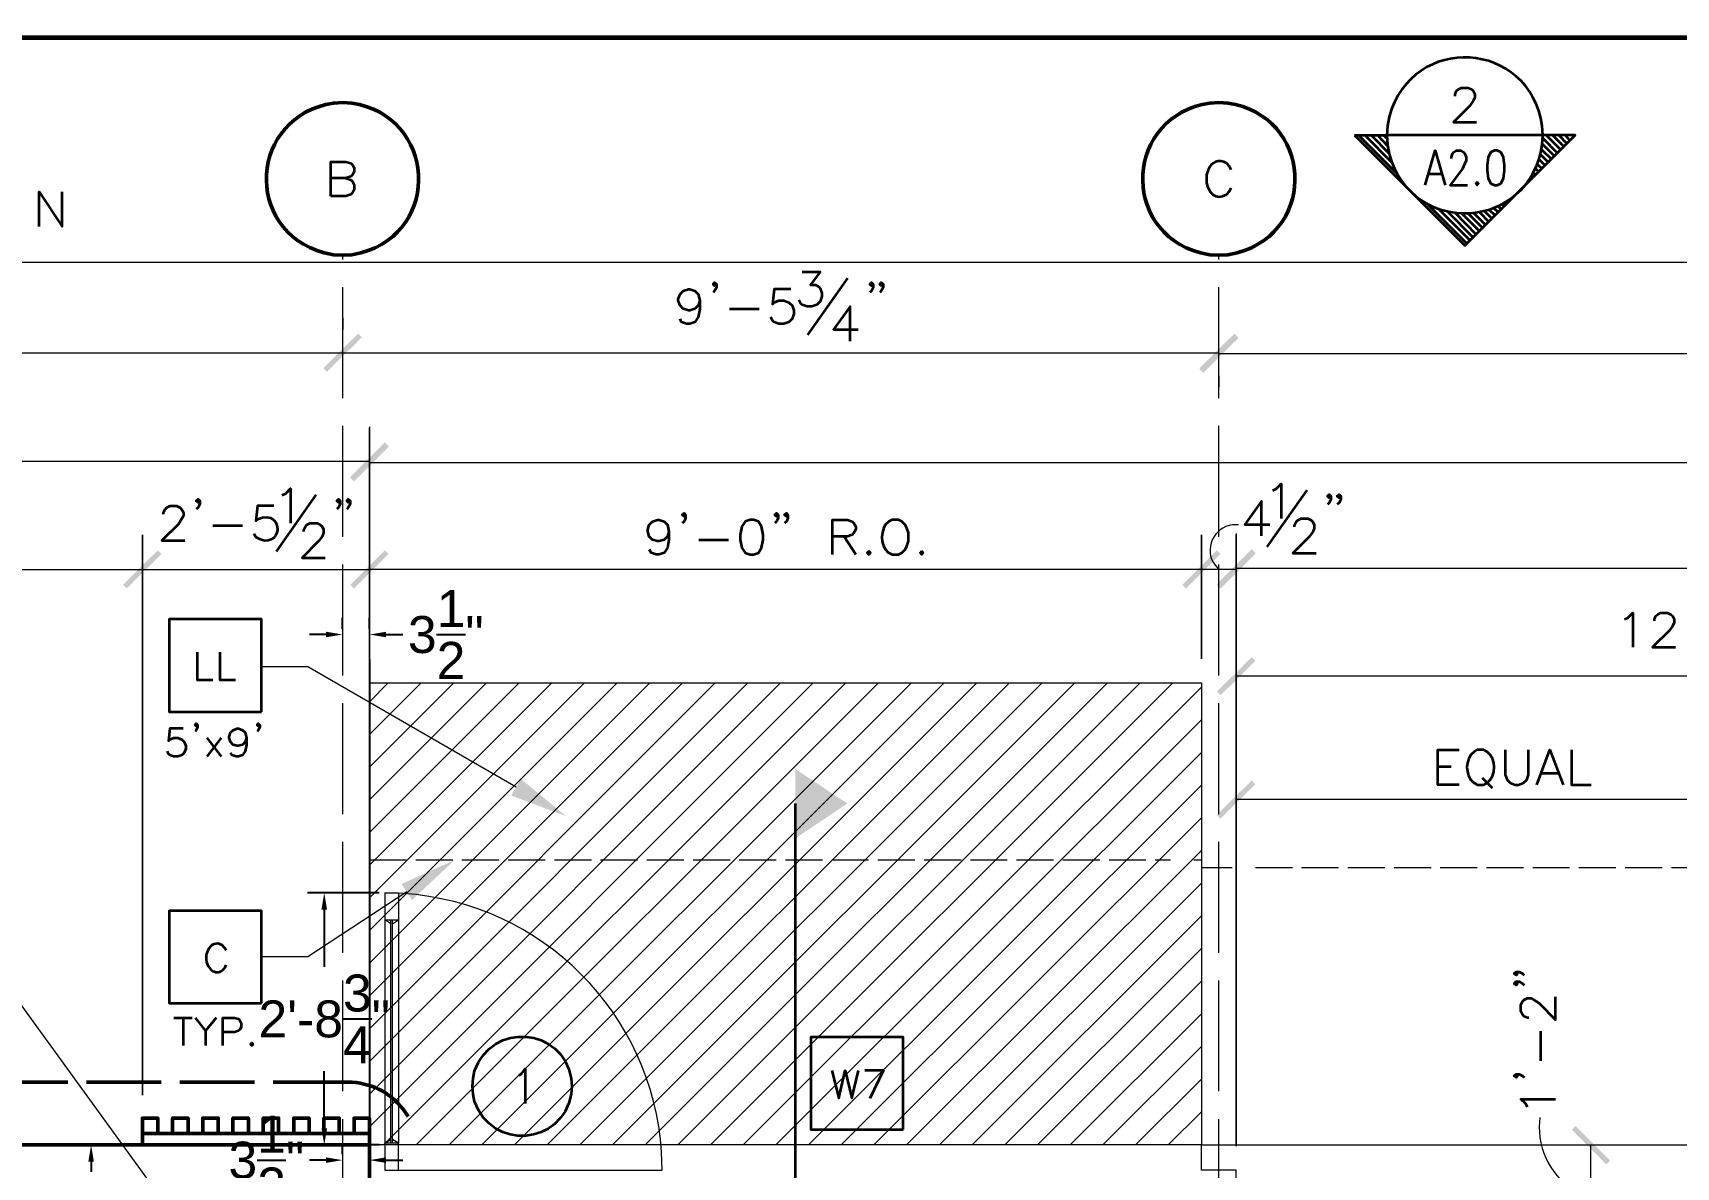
# Model space of a CAD drawing. Header units: inches. Extents: x 5 to 516, y -193 to 129.
# Drawn here: x 80.48 to 98.26, y 83.51 to 95.78 of the extents above; entities that cross this region are included whole.
import ezdxf

# ---------------------------------------------------------------- set-up
doc = ezdxf.new("R2010")
doc.units = ezdxf.units.IN
doc.header["$MEASUREMENT"] = 0
doc.linetypes.add('PDF_IMPORT', pattern=[1, 0.8, -0.2])
for name, color, linetype in [('Highlight', 210, 'Continuous'), ('PDF_Geometry', 7, 'Continuous'), ('PDF_Solid Fills', 7, 'Continuous')]:
    doc.layers.add(name, color=color, linetype=linetype)
doc.styles.get("Standard").update_dxf_attribs({"font": 'arial.ttf'})
doc.dimstyles.get("Standard").update_dxf_attribs({"dimtxt": 0.4, "dimasz": 0.18, "dimexe": 0.18, "dimexo": 0.0625, "dimgap": 0.09, "dimtad": 0, "dimtih": 1, "dimtoh": 1, "dimdec": 4, "dimlfac": 12, "dimzin": 0, "dimdsep": 46, "dimlunit": 4, "dimtxsty": 'Standard', "dimcen": 0.09, "dimadec": 3, "dimazin": 0, "dimtfac": 1, "dimtdec": 4, "dimtofl": 0, "dimtmove": 0, "dimatfit": 3, "dimfxl": 1, "dimtolj": 1, "dimtzin": 0, "dimarcsym": 0})

# ---------------------------------------------------------------- blocks, each defined once
blk = doc.blocks.new('*D19')
at = {"layer": 'Defpoints', "color": 0, "transparency": 16777216}
for p in [(83.631, 86.481), (84.287, 86.481), (84.287, 83.754)]:
    blk.add_point(p, dxfattribs=at)
at = {"layer": 'Highlight', "color": 0, "lineweight": -2, "transparency": 16777216}
for p, q in [((84.224, 86.481), (83.451, 86.481)), ((83.631, 86.301), (83.631, 85.682)), ((83.631, 83.934), (83.631, 84.553)), ((84.224, 83.754), (83.451, 83.754))]:
    blk.add_line(p, q, dxfattribs=at)
at = {"layer": 'Highlight', "color": 0, "transparency": 16777216}
for points in [[(83.601, 86.301), (83.661, 86.301), (83.631, 86.481)], [(83.601, 83.934), (83.661, 83.934), (83.631, 83.754)]]:
    blk.add_solid(points, dxfattribs=at)
at = {"layer": 'Highlight', "color": 0, "transparency": 16777216, "insert": (83.631, 85.118), "char_height": 0.4, "attachment_point": 5}
blk.add_mtext('\\A1;2\'-8{\\H1x;\\S3/4;}"', dxfattribs=at)
blk = doc.blocks.new('*D69')
at = {"layer": 'Defpoints', "color": 0, "transparency": 16777216}
for p in [(83.83, 83.59), (83.83, 83.59), (84.12, 83.59)]:
    blk.add_point(p, dxfattribs=at)
at = {"layer": 'Highlight', "color": 0, "lineweight": -2, "transparency": 16777216}
for p, q in [((83.83, 83.653), (83.83, 83.77)), ((84.12, 83.653), (84.12, 83.77)), ((83.65, 83.59), (83.47, 83.59)), ((84.3, 83.59), (84.48, 83.59))]:
    blk.add_line(p, q, dxfattribs=at)
at = {"layer": 'Highlight', "color": 0, "transparency": 16777216}
for points in [[(83.65, 83.62), (83.65, 83.56), (83.83, 83.59)], [(84.3, 83.62), (84.3, 83.56), (84.12, 83.59)]]:
    blk.add_solid(points, dxfattribs=at)
at = {"layer": 'Highlight', "color": 0, "transparency": 16777216, "insert": (83.005, 83.59), "char_height": 0.4, "attachment_point": 5}
blk.add_mtext('\\A1;3{\\H1x;\\S1/2;}"', dxfattribs=at)
blk = doc.blocks.new('*D70')
at = {"layer": 'Defpoints', "color": 0, "transparency": 16777216}
for p in [(83.83, 89.276), (84.12, 89.276), (84.12, 89.276)]:
    blk.add_point(p, dxfattribs=at)
at = {"layer": 'Highlight', "color": 0, "lineweight": -2, "transparency": 16777216}
for p, q in [((83.83, 89.338), (83.83, 89.456)), ((84.12, 89.338), (84.12, 89.456)), ((83.65, 89.276), (83.47, 89.276)), ((84.3, 89.276), (84.48, 89.276))]:
    blk.add_line(p, q, dxfattribs=at)
at = {"layer": 'Highlight', "color": 0, "transparency": 16777216}
for points in [[(83.65, 89.306), (83.65, 89.246), (83.83, 89.276)], [(84.3, 89.306), (84.3, 89.246), (84.12, 89.276)]]:
    blk.add_solid(points, dxfattribs=at)
at = {"layer": 'Highlight', "color": 0, "transparency": 16777216, "insert": (84.946, 89.276), "char_height": 0.4, "attachment_point": 5}
blk.add_mtext('\\A1;3{\\H1x;\\S1/2;}"', dxfattribs=at)
blk = doc.blocks.new('*D71')
at = {"layer": 'Defpoints', "color": 0, "transparency": 16777216}
for p in [(81.109, 83.754), (81.109, 83.754), (81.109, 82.588)]:
    blk.add_point(p, dxfattribs=at)
at = {"layer": 'Highlight', "color": 0, "lineweight": -2, "transparency": 16777216}
for p, q in [((81.047, 83.754), (80.929, 83.754)), ((81.109, 83.574), (81.109, 83.462)), ((81.109, 82.768), (81.109, 82.88)), ((81.047, 82.588), (80.929, 82.588))]:
    blk.add_line(p, q, dxfattribs=at)
at = {"layer": 'Highlight', "color": 0, "transparency": 16777216}
for points in [[(81.079, 83.574), (81.139, 83.574), (81.109, 83.754)], [(81.079, 82.768), (81.139, 82.768), (81.109, 82.588)]]:
    blk.add_solid(points, dxfattribs=at)
at = {"layer": 'Highlight', "color": 0, "transparency": 16777216, "insert": (81.109, 83.171), "char_height": 0.4, "attachment_point": 5}
blk.add_mtext('\\A1;1\'-2"', dxfattribs=at)

msp = doc.modelspace()

# ---------------------------------------------------------------- hatches: boundary and pattern name
at = {"layer": 'PDF_Solid Fills', "transparency": 33554559}
for points in [[(83.6202993, 92.1576696), (83.6602993, 92.1176696), (84.036966, 92.4910029), (83.996966, 92.5310029)], [(93.516971, 92.4810067), (93.476971, 92.5210067), (93.4769692, 92.5210051), (93.1003025, 92.1476717), (93.1403025, 92.1076717), (93.1403043, 92.1076734)], [(81.8303013, 90.1876711), (81.8302992, 90.1876732), (81.4536325, 89.8143399), (81.4936341, 89.7743382), (81.4936377, 89.7743415), (81.8703044, 90.1476748), (81.8303043, 90.1876748)], [(83.9536327, 89.7743382), (84.2869661, 90.1876716), (83.9136327, 89.8143382)], [(93.2869719, 90.1876732), (92.9136368, 89.8143382), (92.9536368, 89.7743382), (93.3269719, 90.1476732)], [(93.2869702, 89.8143399), (93.3269702, 89.7743399), (93.3269719, 89.7743415), (93.7036386, 90.1476748), (93.6636386, 90.1876748), (93.6636369, 90.1876732)]]:
    msp.add_hatch(color=256, dxfattribs=at).paths.add_polyline_path(points)

# ---------------------------------------------------------------- linework, layer by layer
at = {"layer": 'Highlight'}
msp.add_line((84.1202994, 89.0043422), (84.1202994, 79.9508162), dxfattribs=at)
at = {"layer": 'PDF_Geometry', "lineweight": 60}
msp.add_lwpolyline([(144.7703083, 5.7343364), (144.7703083, 95.731007), (9.7736341, 95.731007), (9.7736341, 5.7343364)], dxfattribs=at)
at = {"layer": 'PDF_Geometry', "lineweight": 35}
for points in [[(95.8636373, 95.1010088), (95.8636373, 95.1210088), (95.880304, 95.1576755), (95.900304, 95.1743422), (95.9336373, 95.1910089), (96.0069707, 95.1910089), (96.040304, 95.1743422), (96.060304, 95.1576755), (96.0769707, 95.1210088), (96.0769707, 95.0843422), (96.060304, 95.0476755), (96.0236373, 94.9943422), (95.8469706, 94.8176755), (96.0969707, 94.8176755)], [(95.1503034, 94.8776758), (95.1336367, 94.7776758), (95.12697, 94.6776757), (95.1336367, 94.5743424), (95.1503034, 94.4743424)], [(96.8069702, 94.5743424), (96.8136369, 94.6776757), (96.8069702, 94.7776758)], [(94.7769707, 94.6776757), (95.1269707, 94.6776757)], [(94.7769726, 94.6776757), (95.970306, 93.4843423), (97.1636395, 94.6776757), (96.8136394, 94.6776757), (95.1269726, 94.6776757)], [(94.8203057, 94.6776757), (95.2369724, 94.261009)], [(94.8869696, 94.6776757), (95.1769696, 94.3843424)], [(94.9569702, 94.6776757), (95.1503035, 94.4810091)], [(95.0236375, 94.6776757), (95.1336375, 94.5643424)], [(95.0903049, 94.6776757), (95.1269715, 94.6410091)], [(96.8103028, 94.5810096), (96.9403028, 94.4510096)], [(96.8136394, 94.644337), (96.9736394, 94.484337)], [(96.8503046, 94.6776757), (97.0069713, 94.5210091)], [(96.916972, 94.6776757), (97.0403053, 94.5543424)], [(96.9869725, 94.6776757), (97.0736392, 94.5876757)], [(97.0536365, 94.6776757), (97.1069698, 94.6210091)], [(95.5403035, 94.1376773), (95.6503036, 94.5110107), (95.7569702, 94.1376773)], [(95.8236355, 94.4243391), (95.8236355, 94.4410058), (95.8369689, 94.4776725), (95.8503022, 94.4943391), (95.8769689, 94.5110058), (95.9303022, 94.5110058), (95.9569689, 94.4943391), (95.9703022, 94.4776725), (95.9836356, 94.4410058), (95.9836356, 94.4043391), (95.9703022, 94.3710058), (95.9436356, 94.3143391), (95.8103022, 94.1376724), (95.9969689, 94.1376724)], [(96.7736377, 94.4143429), (96.836971, 94.3510096)], [(96.7869704, 94.4676741), (96.8703038, 94.3843408)], [(96.8003032, 94.5243419), (96.9069699, 94.4176752)], [(83.7036327, 94.0176754), (83.7036327, 94.3910088), (83.8636327, 94.3910088), (83.916966, 94.3743421), (83.936966, 94.3576755), (83.9536327, 94.3210088), (83.9536327, 94.2843421), (83.936966, 94.2476754), (83.916966, 94.2310088), (83.8636327, 94.2143421), (83.7036327, 94.2143421)], [(93.1936372, 94.304344), (93.1736372, 94.2476773), (93.1736372, 94.1610107)], [(93.4436373, 94.304344), (93.4236373, 94.3376773), (93.3903039, 94.374344)], [(95.5836385, 94.261009), (95.7169719, 94.261009)], [(96.6869711, 94.2310069), (96.7036378, 94.2143402)], [(96.7103035, 94.2743418), (96.7369702, 94.2476752)], [(96.7336359, 94.3176768), (96.7703026, 94.2810101)], [(96.7536385, 94.3643416), (96.8036385, 94.3176749)], [(80.5469687, 93.6910085), (80.5469687, 94.0643418), (80.7969688, 93.6910085), (80.7969688, 94.0643418)], [(83.8636397, 94.2143375), (83.9169731, 94.1943375), (83.9369731, 94.1776708), (83.9536398, 94.1410042), (83.9536398, 94.0876708), (83.9369731, 94.0543375), (83.9169731, 94.0343375), (83.8636397, 94.0176708), (83.7036397, 94.0176708)], [(93.3903039, 94.034344), (93.4236373, 94.0710107), (93.4436373, 94.1076773)], [(96.5336372, 94.0476708), (96.5336372, 94.0443375)], [(96.6003046, 94.1143416), (96.6003046, 94.1176749)], [(96.6303034, 94.1510101), (96.6336367, 94.1476768)], [(96.6603055, 94.1910085), (96.6669722, 94.1810085)], [(95.5536363, 93.9410085), (95.990303, 93.5043418)], [(95.6803046, 93.8843407), (96.0269713, 93.537674)], [(96.230306, 93.8743377), (96.2969727, 93.8076711)], [(96.280304, 93.8910071), (96.330304, 93.8443404)], [(96.3269722, 93.9110063), (96.3636388, 93.877673)], [(96.3736369, 93.9343421), (96.3969703, 93.9110087)], [(96.4169719, 93.9610077), (96.4303052, 93.944341)], [(96.4569703, 93.9876733), (96.4669703, 93.9776733)], [(96.4969721, 94.0143388), (96.5003054, 94.0110055)], [(95.7769708, 93.8543386), (96.0603041, 93.5710052)], [(95.8603041, 93.8410058), (96.0936375, 93.6043391)], [(95.9336379, 93.8343394), (96.1269712, 93.641006)], [(96.0003052, 93.8343394), (96.1603052, 93.6743394)], [(96.0636394, 93.837676), (96.1936394, 93.7076759)], [(96.1236369, 93.8476722), (96.2303036, 93.7410055)], [(96.1803047, 93.8576751), (96.263638, 93.7743418)], [(88.800306, 93.2010046), (88.9969727, 93.2010046), (88.890306, 93.0576713), (88.9436393, 93.0576713), (88.980306, 93.0376713), (88.9969727, 93.0210046), (89.0136393, 92.9676713), (89.0136393, 92.9310046), (88.9969727, 92.8776713), (88.960306, 92.8410046), (88.9069727, 92.8243379), (88.8536393, 92.8243379), (88.800306, 92.8410046), (88.7836393, 92.8610046), (88.7636393, 92.8943379)], [(87.6936368, 92.8876772), (87.6769701, 92.8343439), (87.6403035, 92.7976772), (87.5869701, 92.7810106), (87.5703035, 92.7810106), (87.5136368, 92.7976772), (87.4803034, 92.8343439), (87.4603034, 92.8876772), (87.4603034, 92.9043439), (87.4803034, 92.9576772), (87.5136368, 92.9943439), (87.5703035, 93.0110106), (87.5869701, 93.0110106), (87.6403035, 92.9943439), (87.6769701, 92.9576772), (87.6936368, 92.8876772), (87.6936368, 92.7976772), (87.6769701, 92.7076772), (87.6403035, 92.6543439), (87.5869701, 92.6376772), (87.5503035, 92.6376772), (87.4969701, 92.6543439), (87.4803034, 92.6910105)], [(87.8736363, 93.0643401), (87.8536363, 93.0476734), (87.8369696, 93.0643401), (87.8536363, 93.0843401), (87.8736363, 93.0643401), (87.8736363, 93.0310068), (87.8536363, 92.9943401), (87.8369696, 92.9776734)], [(88.6769675, 93.0110089), (88.4969675, 93.0110089), (88.4803008, 92.8510089), (88.4969675, 92.8676756), (88.5503008, 92.8876756), (88.6036342, 92.8876756), (88.6569675, 92.8676756), (88.6936342, 92.8343423), (88.7103008, 92.7810089), (88.7103008, 92.7443423), (88.6936342, 92.6910089), (88.6569675, 92.6543423), (88.6036342, 92.6376756), (88.5503008, 92.6376756), (88.4969675, 92.6543423), (88.4803008, 92.6743423), (88.4603008, 92.7076756)], [(88.8636401, 92.5176753), (89.2936402, 93.1310087)], [(89.5703052, 93.0643401), (89.5503052, 93.0476734), (89.5336386, 93.0643401), (89.5503052, 93.0843401), (89.5703052, 93.0643401), (89.5703052, 93.0310068), (89.5503052, 92.9943401), (89.5336386, 92.9776734)], [(89.6769676, 93.0643401), (89.6569676, 93.0476734), (89.6403009, 93.0643401), (89.6569676, 93.0843401), (89.6769676, 93.0643401), (89.6769676, 93.0310068), (89.6569676, 92.9943401), (89.6403009, 92.9776734)], [(88.0136374, 92.7976707), (88.3369707, 92.7976707)], [(89.3203052, 92.4510029), (89.3203052, 92.8243363), (89.1403052, 92.5743363), (89.4069719, 92.5743363)], [(83.1769671, 90.7843378), (83.2136337, 90.8010044), (83.2669671, 90.8543378), (83.2669671, 90.4810044)], [(93.8936359, 90.8343391), (93.9303026, 90.8510058), (93.9836359, 90.9076725), (93.9836359, 90.5310058)], [(81.8903052, 90.5776727), (81.8903052, 90.5976727), (81.9103052, 90.631006), (81.9269718, 90.651006), (81.9636385, 90.6676727), (82.0336385, 90.6676727), (82.0703052, 90.651006), (82.0869718, 90.631006), (82.1069719, 90.5976727), (82.1069719, 90.561006), (82.0869718, 90.5243394), (82.0536385, 90.471006), (81.8736385, 90.2943394), (82.1236385, 90.2943394)], [(82.2836361, 90.7210104), (82.2669694, 90.7043437), (82.2469694, 90.7210104), (82.2669694, 90.7410104), (82.2836361, 90.7210104), (82.2836361, 90.6876771), (82.2669694, 90.6510104), (82.2469694, 90.6310104)], [(83.0869673, 90.6676724), (82.9103006, 90.6676724), (82.8903006, 90.5076724), (82.9103006, 90.5243391)], [(83.1136397, 90.1743388), (83.5436397, 90.7876722)], [(83.8036354, 90.7210104), (83.7836354, 90.7043437), (83.7669687, 90.7210104), (83.7836354, 90.7410104), (83.8036354, 90.7210104), (83.8036354, 90.6876771), (83.7836354, 90.6510104), (83.7669687, 90.6310104)], [(83.9103045, 90.7210104), (83.8903045, 90.7043437), (83.8736378, 90.7210104), (83.8903045, 90.7410104), (83.9103045, 90.7210104), (83.9103045, 90.6876771), (83.8903045, 90.6510104), (83.8736378, 90.6310104)], [(93.7703042, 90.3443404), (93.7703042, 90.7176738), (93.5903042, 90.4676738), (93.8603042, 90.4676738)], [(93.8303052, 90.2243402), (94.2636385, 90.8376735)], [(94.5203043, 90.771005), (94.5036376, 90.7543383), (94.4836376, 90.771005), (94.5036376, 90.791005), (94.5203043, 90.771005), (94.5203043, 90.7376716), (94.5036376, 90.701005), (94.4836376, 90.6843383)], [(94.62697, 90.771005), (94.6103033, 90.7543383), (94.5903033, 90.771005), (94.6103033, 90.791005), (94.62697, 90.771005), (94.62697, 90.7376716), (94.6103033, 90.701005), (94.5903033, 90.6843383)], [(87.3603034, 90.3910068), (87.3436368, 90.3376735), (87.3069701, 90.3010068), (87.2536368, 90.2843402), (87.2369701, 90.2843402), (87.1836368, 90.3010068), (87.1469701, 90.3376735), (87.1303034, 90.3910068), (87.1303034, 90.4110068), (87.1469701, 90.4643402), (87.1836368, 90.4976735), (87.2369701, 90.5176735), (87.2536368, 90.5176735), (87.3069701, 90.4976735), (87.3436368, 90.4643402), (87.3603034, 90.3910068), (87.3603034, 90.3010068), (87.3436368, 90.2143402), (87.3069701, 90.1610068), (87.2536368, 90.1410068), (87.2203034, 90.1410068), (87.1669701, 90.1610068), (87.1469701, 90.1943402)], [(87.5403029, 90.5710063), (87.5236362, 90.5510063), (87.5036362, 90.5710063), (87.5236362, 90.587673), (87.5403029, 90.5710063), (87.5403029, 90.5343396), (87.5236362, 90.497673), (87.5036362, 90.4810063)], [(88.540303, 90.5710063), (88.5236363, 90.5510063), (88.5036363, 90.5710063), (88.5236363, 90.587673), (88.540303, 90.5710063), (88.540303, 90.5343396), (88.5236363, 90.497673), (88.5036363, 90.4810063)], [(88.6469721, 90.5710063), (88.6303054, 90.5510063), (88.6103054, 90.5710063), (88.6303054, 90.587673), (88.6469721, 90.5710063), (88.6469721, 90.5343396), (88.6303054, 90.497673), (88.6103054, 90.4810063)], [(89.1303028, 90.1410068), (89.1303028, 90.5176735), (89.2903028, 90.5176735), (89.3436361, 90.4976735), (89.3603028, 90.4810068), (89.3803028, 90.4443402), (89.3803028, 90.4110068), (89.3603028, 90.3743402), (89.3436361, 90.3543402), (89.2903028, 90.3376735), (89.1303028, 90.3376735)], [(89.7736337, 90.1410084), (89.8436337, 90.1410084), (89.8803004, 90.1610084), (89.9169671, 90.1943418), (89.9336337, 90.2310085), (89.9503004, 90.2843418), (89.9503004, 90.3743418), (89.9336337, 90.4276751), (89.9169671, 90.4643418), (89.8803004, 90.4976751), (89.8436337, 90.5176751), (89.7736337, 90.5176751), (89.736967, 90.4976751), (89.7003004, 90.4643418)], [(94.12697, 90.4410082), (94.12697, 90.4610082), (94.1436366, 90.4943415), (94.1636366, 90.5143415), (94.2003033, 90.5310082), (94.2703033, 90.5310082), (94.30697, 90.5143415), (94.3236366, 90.4943415), (94.3403033, 90.4610082), (94.3403033, 90.4243415), (94.3236366, 90.3876749), (94.28697, 90.3343415), (94.1103033, 90.1576748), (94.3603033, 90.1576748)], [(82.426967, 90.454341), (82.746967, 90.454341)], [(82.8903006, 90.3276724), (82.873634, 90.3643391)], [(83.4103045, 90.3910068), (83.4103045, 90.4110068), (83.4269711, 90.4443402), (83.4436378, 90.4643402), (83.4803045, 90.4810068), (83.5536378, 90.4810068), (83.5869712, 90.4643402), (83.6069712, 90.4443402), (83.6236378, 90.4110068), (83.6236378, 90.3743402), (83.6069712, 90.3376735), (83.5703045, 90.2843402), (83.3903045, 90.1043401), (83.6403045, 90.1043401)], [(89.2536345, 90.3376757), (89.3803012, 90.141009)], [(87.6836406, 90.3010071), (88.0036406, 90.3010071)], [(97.6969708, 89.4410081), (97.7336375, 89.4576748), (97.7869708, 89.5110081), (97.7869708, 89.1376748)], [(98.0203046, 89.4243387), (98.0203046, 89.4410054), (98.0369712, 89.4776721), (98.0569712, 89.4943387), (98.0903046, 89.5110054), (98.1636379, 89.5110054), (98.1969712, 89.4943387), (98.2169712, 89.4776721), (98.2336379, 89.4410054), (98.2336379, 89.4043387), (98.2169712, 89.3676721), (98.1803046, 89.3143387), (98.0003046, 89.137672), (98.2503046, 89.137672)], [(82.2569705, 89.084339), (82.2569705, 88.784339), (82.4269705, 88.784339)], [(82.5003041, 89.084339), (82.5003041, 88.784339), (82.6703041, 88.784339)], [(82.1036366, 88.257672), (81.9603033, 88.257672), (81.9469699, 88.127672), (81.9603033, 88.1410053), (82.0036366, 88.157672), (82.0469699, 88.157672), (82.0903033, 88.1410053), (82.11697, 88.1143386), (82.1336366, 88.0710053), (82.1336366, 88.0410053), (82.11697, 87.997672), (82.0903033, 87.9710053), (82.0469699, 87.957672), (82.0036366, 87.957672), (81.9603033, 87.9710053), (81.9469699, 87.9843386), (81.9336366, 88.0143386)], [(82.2603003, 88.2976704), (82.246967, 88.284337), (82.2336336, 88.2976704), (82.246967, 88.314337), (82.2603003, 88.2976704), (82.2603003, 88.2710037), (82.246967, 88.2410037), (82.2336336, 88.2276703)], [(82.7903025, 88.1576693), (82.7769692, 88.1143359), (82.7469692, 88.0843359), (82.7036359, 88.0710026), (82.6903025, 88.0710026), (82.6469692, 88.0843359), (82.6169692, 88.1143359), (82.6036358, 88.1576693), (82.6036358, 88.1710026), (82.6169692, 88.2143359), (82.6469692, 88.2410026), (82.6903025, 88.2576693), (82.7036359, 88.2576693), (82.7469692, 88.2410026), (82.7769692, 88.2143359), (82.7903025, 88.1576693), (82.7903025, 88.0843359), (82.7769692, 88.0143359), (82.7469692, 87.9710026), (82.7036359, 87.9576692), (82.6769692, 87.9576692), (82.6336358, 87.9710026), (82.6169692, 87.9976692)], [(82.9336402, 88.2976704), (82.9169735, 88.284337), (82.9036402, 88.2976704), (82.9169735, 88.314337), (82.9336402, 88.2976704), (82.9336402, 88.2710037), (82.9169735, 88.2410037), (82.9036402, 88.2276703)], [(82.360303, 88.1576693), (82.5169697, 87.9576692)], [(82.5169735, 88.1576693), (82.3603068, 87.9576692)], [(95.9069715, 87.6510096), (95.6769714, 87.6510096), (95.6769714, 88.0276763), (95.9069715, 88.0276763)], [(96.2103044, 88.0076711), (96.1769711, 88.0276711), (96.1036377, 88.0276711), (96.0703044, 88.0076711), (96.0336377, 87.9743378)], [(96.4069689, 88.0276711), (96.4069689, 87.7576711), (96.4269689, 87.7043378), (96.4603023, 87.6710045), (96.5136356, 87.6510044), (96.5503023, 87.6510044), (96.6036356, 87.6710045), (96.6403023, 87.7043378), (96.6569689, 87.7576711), (96.6569689, 88.0276711)], [(96.7469721, 87.6510096), (96.8903054, 88.0276763), (97.0336388, 87.6510096)], [(97.123637, 88.0276711), (97.123637, 87.6510044), (97.3369704, 87.6510044)], [(95.6769714, 87.8476717), (95.8203048, 87.8476717)], [(96.1036377, 87.6510044), (96.1769711, 87.6510044), (96.2103044, 87.6710045)], [(96.1569689, 87.72434), (96.2636356, 87.6176733)], [(96.8003032, 87.7776711), (96.9803033, 87.7776711)], [(88.7269689, 87.4476744), (88.7269689, 75.8310064), (88.8269689, 75.8276732), (88.9269689, 75.8076732)], [(82.5703047, 85.8576745), (82.5569713, 85.8843412), (82.5269713, 85.9143412)], [(96.5236376, 85.6276737), (96.5403043, 85.6076737), (96.5236376, 85.591007), (96.5036376, 85.6076737), (96.5236376, 85.6276737), (96.556971, 85.6276737), (96.5936376, 85.6076737), (96.6103043, 85.591007)], [(96.5236376, 85.5210046), (96.5403043, 85.5010045), (96.5236376, 85.4843379), (96.5036376, 85.5010045), (96.5236376, 85.5210046), (96.556971, 85.5210046), (96.5936376, 85.5010045), (96.6103043, 85.4843379)], [(96.6636387, 85.1276736), (96.6469721, 85.1276736), (96.6103054, 85.1443403), (96.5936387, 85.1643403), (96.5769721, 85.1976736), (96.5769721, 85.271007), (96.5936387, 85.3043403), (96.6103054, 85.3243403), (96.6469721, 85.341007), (96.6836387, 85.341007), (96.7169721, 85.3243403), (96.7736387, 85.2876736), (96.9503054, 85.1076736), (96.9503054, 85.3576736)], [(82.0036339, 85.1310034), (82.2036339, 85.1310034)], [(82.1036366, 85.1310034), (82.1036366, 84.8310034)], [(82.2336347, 85.1310034), (82.3469681, 84.9876701), (82.3469681, 84.8310034)], [(82.4603058, 85.1310034), (82.3469724, 84.9876701)], [(82.5336361, 84.8310088), (82.5336361, 85.1310089), (82.6603028, 85.1310089), (82.7036361, 85.1176755), (82.7169695, 85.1010089), (82.7336361, 85.0743422), (82.7336361, 85.0310089), (82.7169695, 85.0010088), (82.7036361, 84.9876755), (82.6603028, 84.9743422), (82.5336361, 84.9743422)], [(96.7903036, 84.6643422), (96.7903036, 84.9843422)], [(85.2569683, 84.2243397), (85.2403016, 84.3043397), (85.233635, 84.3910064), (85.2403016, 84.4743397), (85.2569683, 84.557673)], [(85.7369716, 84.5043419), (85.7636383, 84.5243419), (85.8036383, 84.5776752), (85.8036383, 84.2010085)], [(86.3036351, 84.4743397), (86.3103017, 84.3910064), (86.3036351, 84.3043397)], [(89.1236364, 84.5610028), (89.1969697, 84.2610028), (89.2669697, 84.5610028), (89.3369697, 84.2610028), (89.4103031, 84.5610028)], [(89.5369665, 84.2610082), (89.6802998, 84.5610083), (89.4802998, 84.5610083)], [(96.5236376, 84.5210045), (96.5403043, 84.5010045), (96.5236376, 84.4843378), (96.5036376, 84.5010045), (96.5236376, 84.5210045), (96.556971, 84.5210045), (96.5936376, 84.5010045), (96.6103043, 84.4843378)], [(96.6469727, 84.1643421), (96.6303061, 84.1976755), (96.5769727, 84.2510088), (96.9503061, 84.2510088)]]:
    msp.add_lwpolyline(points, dxfattribs=at)
at = {"layer": 'PDF_Geometry', "lineweight": 50}
for points in [[(83.730301, 95.0243376), (83.830301, 95.0310043), (83.930301, 95.0243376)], [(93.2103027, 95.0243376), (93.3069694, 95.0310043), (93.4069694, 95.0243376)], [(84.0269677, 93.4043374), (83.930301, 93.3843374), (83.830301, 93.3810041), (83.730301, 93.3843374), (83.630301, 93.4043374)], [(93.5069694, 93.4043374), (93.4069694, 93.3843374), (93.3069694, 93.3810041), (93.2103027, 93.3843374), (93.1103027, 93.4043374)], [(84.5369661, 84.0610028), (84.4836327, 84.1410028)], [(52.8702969, 83.0876751), (52.8702969, 83.7543418), (84.1202994, 83.7543418), (84.1202994, 83.0876751)]]:
    msp.add_lwpolyline(points, dxfattribs=at)
at = {"layer": 'PDF_Geometry', "lineweight": 35}
for points in [[(96.2903036, 94.5110091), (96.2503036, 94.4943424), (96.2236369, 94.4410091), (96.2103036, 94.3510091), (96.2103036, 94.2976757), (96.2236369, 94.2076757), (96.2503036, 94.1543424), (96.2903036, 94.1376757), (96.3203036, 94.1376757), (96.3603036, 94.1543424), (96.3869703, 94.2076757), (96.4003036, 94.2976757), (96.4003036, 94.3510091), (96.3869703, 94.4410091), (96.3603036, 94.4943424), (96.3203036, 94.5110091)], [(96.1036377, 94.1743391), (96.0903044, 94.1543391), (96.1036377, 94.1376724), (96.1169711, 94.1543391)], [(88.2369718, 90.5176751), (88.1836385, 90.4976751), (88.1469718, 90.4443418), (88.1303051, 90.3543418), (88.1303051, 90.3010085), (88.1469718, 90.2143418), (88.1836385, 90.1610084), (88.2369718, 90.1410084), (88.2736385, 90.1410084), (88.3269718, 90.1610084), (88.3603051, 90.2143418), (88.3803051, 90.3010085), (88.3803051, 90.3543418), (88.3603051, 90.4443418), (88.3269718, 90.4976751), (88.2736385, 90.5176751)], [(89.5236337, 90.1776754), (89.5036337, 90.1610087), (89.5236337, 90.1410087), (89.5403004, 90.1610087)], [(90.0936377, 90.1776754), (90.076971, 90.1610087), (90.0936377, 90.1410087), (90.1103043, 90.1610087)], [(82.9536326, 88.441008), (82.9536326, 89.4410081), (81.9536325, 89.4410081), (81.9536325, 88.441008)], [(82.9536326, 85.2876739), (82.9536326, 86.287674), (81.9536325, 86.287674), (81.9536325, 85.2876739)], [(82.8469703, 84.8576744), (82.8336369, 84.8443411), (82.8469703, 84.8310078), (82.8603036, 84.8443411)], [(89.8936356, 83.9210085), (89.8936356, 84.9210086), (88.8936355, 84.9210086), (88.8936355, 83.9210085)]]:
    msp.add_lwpolyline(points, close=True, dxfattribs=at)
at = {"layer": 'PDF_Geometry', "linetype": 'PDF_IMPORT', "lineweight": 15, "ltscale": 1.5}
for points in [[(83.830301, 81.3343384), (83.830301, 93.3810069)], [(93.3069694, 81.3343384), (93.3069694, 93.3810069)]]:
    msp.add_lwpolyline(points, dxfattribs=at)
at = {"layer": 'PDF_Geometry', "lineweight": 15}
for points in [[(25.8702947, 93.3043439), (126.1436385, 93.3043439)], [(25.8702947, 92.3243363), (83.830301, 92.3243363), (93.3069685, 92.3243363)], [(93.3069694, 92.3143401), (105.8903037, 92.3143401)], [(93.3069694, 91.9376696), (93.3069694, 92.0743362), (93.3069694, 91.9510029)], [(84.1202994, 91.521009), (84.1202994, 89.0043422), (84.1202994, 90.3543423), (84.1202994, 89.0043422), (84.1202994, 91.511009)], [(84.1202994, 91.1476733), (28.2036282, 91.1476733), (25.8702947, 91.1476733)], [(84.1202994, 91.1376771), (126.1436351, 91.1376771)], [(93.5203042, 90.4643372), (93.4569709, 90.4610039)], [(93.4969718, 90.3676694), (93.4969718, 83.7410022), (93.4969718, 90.3543362)], [(52.8702986, 89.9810065), (55.3302987, 89.9810065), (81.6636341, 89.9810065), (84.1203011, 89.9810065)], [(93.1203035, 89.9810065), (84.1203028, 89.9810065)], [(93.4969718, 89.9810065), (93.1203051, 89.9810065)], [(93.2669708, 90.0276705), (93.3069708, 89.9810038)], [(126.1436402, 89.9910027), (93.4969701, 89.9910027)], [(93.4969718, 89.2010026), (93.4969718, 83.7410022), (93.4969718, 87.8676692)], [(81.9303035, 83.0910049), (77.7169701, 88.9010055), (77.1636363, 88.9010055)], [(85.7069694, 87.6243372), (83.4536359, 88.9276706), (82.9536358, 88.9276706)], [(105.7036378, 88.824336), (93.4969701, 88.824336)], [(99.5169715, 87.4910025), (93.4969709, 87.4910025)], [(93.0369701, 86.8376754), (93.1203035, 86.8376754), (93.1203035, 86.7543421), (93.4536368, 86.7543421)], [(84.5236333, 86.4910025), (83.4536332, 85.7876691), (82.9536332, 85.7876691)], [(84.2869661, 86.4810079), (84.2869661, 83.774341), (84.3502994, 83.814341)], [(84.2869661, 86.1910079), (84.4336327, 86.1910079)], [(84.350307, 86.1476729), (84.2869737, 86.1910062)], [(84.350307, 83.774341), (84.350307, 86.1910079)], [(84.3702994, 83.774341), (84.3702994, 86.1910079)], [(84.3702994, 86.1476729), (84.4336327, 86.1910062)], [(93.4969702, 83.1076727), (93.4969702, 83.481006), (93.1203035, 83.481006), (93.1203035, 83.7543394), (126.1436385, 83.7543394)], [(97.3336387, 82.5876751), (97.3336387, 83.7543418)], [(97.5836387, 83.7543418), (97.706972, 83.7543418)]]:
    msp.add_lwpolyline(points, dxfattribs=at)
for points in [[(83.830301, 92.701003), (83.830301, 92.5743363)], [(81.6636341, 90.3543408), (81.6636341, 84.2943402)], [(93.1203035, 90.3543386), (93.1203035, 89.0143384)], [(93.1203035, 88.7543422), (93.1203035, 83.7543418), (84.1203028, 83.7543418), (84.1203028, 88.7543422)], [(84.2869661, 83.774341), (84.2869661, 83.4810076), (84.4336327, 83.4810076), (84.4336327, 83.774341)]]:
    msp.add_lwpolyline(points, close=True, dxfattribs=at)
at = {"layer": 'PDF_Geometry', "color": 253, "lineweight": 15, "true_color": 0xb3b3b3}
for points in [[(84.1202994, 85.72101), (87.1536328, 88.7543435)], [(84.1202994, 84.3043432), (88.5669665, 88.7543435)], [(84.1202994, 86.4276751), (86.4469663, 88.754342)], [(84.1202994, 85.0110083), (87.8602997, 88.7543418)], [(84.1202994, 86.7810076), (86.0936329, 88.7543411)], [(84.1202994, 87.1343402), (85.7402995, 88.7543403)], [(84.1202994, 87.4876727), (85.3869661, 88.7543394)], [(84.1202994, 87.8410053), (85.0336328, 88.7543387)], [(84.1202994, 88.1943378), (84.6802994, 88.7543379)], [(84.1202994, 85.3676707), (87.5069663, 88.7543375)], [(84.1202994, 83.9510039), (88.9202999, 88.7543375)], [(84.1202994, 88.5476704), (84.3236327, 88.7543371)], [(84.1202994, 86.0743358), (86.8002997, 88.7543361)], [(84.1202994, 84.657669), (88.213633, 88.7543359)], [(84.2736333, 83.7543418), (89.2736337, 88.7543422)], [(84.6269726, 83.7543418), (89.626973, 88.7543422)], [(84.983635, 83.7543418), (89.9836354, 88.7543422)], [(85.3369675, 83.7543418), (90.3369679, 88.7543422)], [(85.6903, 83.7543418), (90.6903004, 88.7543422)], [(86.0436394, 83.7543418), (91.0436398, 88.7543422)], [(86.3969719, 83.7543418), (91.3969723, 88.7543422)], [(86.7503045, 83.7543418), (91.7503049, 88.7543422)], [(87.103637, 83.7543418), (92.1036374, 88.7543422)], [(87.4569696, 83.7543418), (92.45697, 88.7543422)], [(87.8103021, 83.7543418), (92.8103025, 88.7543422)], [(88.1636347, 83.7543418), (93.1203018, 88.7076758)], [(88.516974, 83.7543418), (93.1203077, 88.3543423)], [(88.8702998, 83.7543418), (93.1203001, 88.0010089)], [(89.2236391, 83.7543418), (93.120306, 87.6476756)], [(89.5769716, 83.7543418), (93.1203052, 87.2943422)], [(89.9303042, 83.7543418), (93.1203043, 86.9410088)], [(90.2869699, 83.7543418), (93.1203035, 86.5876754)], [(90.6403025, 83.7543418), (93.1203026, 86.234342)], [(90.9936384, 83.7543418), (93.1203052, 85.8810086)], [(91.346971, 83.7543418), (93.1203044, 85.5276753)], [(91.7003035, 83.7543418), (93.1203036, 85.1743419)], [(92.0536361, 83.7543418), (93.1203029, 84.8210086)], [(92.4069686, 83.7543418), (93.120302, 84.4676752)], [(92.7603045, 83.7543418), (93.1203046, 84.1143418)], [(93.1136371, 83.7543418), (93.1203038, 83.7610085)]]:
    msp.add_lwpolyline(points, dxfattribs=at)
at = {"layer": 'PDF_Geometry', "linetype": 'PDF_IMPORT', "lineweight": 15, "ltscale": 0.5}
for points in [[(84.1202994, 83.7543418), (84.1202994, 86.8376754), (92.7869701, 86.8376754)], [(93.7036369, 86.7543421), (126.1436395, 86.7543421)]]:
    msp.add_lwpolyline(points, dxfattribs=at)
at = {"layer": 'PDF_Geometry', "lineweight": 15}
for points in [[(84.4336327, 83.481006), (87.2869663, 83.481006), (87.2802996, 83.6776727, 0.3764526859), (84.4836328, 86.4743396), (84.2869661, 86.4810063), (84.4336403, 86.4810079), (84.4336403, 83.774341), (84.370307, 83.814341)], [(96.7803041, 84.0510066), (96.7736374, 83.9510066, 0.2858180872), (97.2403041, 83.2076732), (97.3336374, 83.1710065)]]:
    msp.add_lwpolyline(points, format="xyb", dxfattribs=at)
at = {"layer": 'PDF_Geometry', "linetype": 'PDF_IMPORT', "lineweight": 50, "ltscale": 1.01}
for points in [[(83.886966, 84.4343362), (61.6536366, 84.4343413)], [(84.6369688, 76.5143374), (84.6369688, 83.5743394)]]:
    msp.add_lwpolyline(points, dxfattribs=at)
at = {"layer": 'PDF_Geometry', "lineweight": 50}
for points in [[(81.6636341, 83.8776735), (81.6636341, 84.0443402), (81.8303008, 84.0443402), (81.8303008, 83.8776735)], [(81.9903011, 83.8776735), (81.9903011, 84.0443402), (82.1569678, 84.0443402), (82.1569678, 83.8776735)], [(82.3169681, 83.8776735), (82.3169681, 84.0443402), (82.4836348, 84.0443402), (82.4836348, 83.8776735)], [(82.643635, 83.8776735), (82.643635, 84.0443402), (82.8103017, 84.0443402), (82.8103017, 83.8776735)], [(82.970302, 83.8776735), (82.970302, 84.0443402), (83.1369687, 84.0443402), (83.1369687, 83.8776735)], [(83.3003056, 83.8776735), (83.3003056, 84.0443402), (83.4669722, 84.0443402), (83.4669722, 83.8776735)], [(83.6269725, 83.8776735), (83.6269725, 84.0443402), (83.7936392, 84.0443402), (83.7936392, 83.8776735)], [(83.9536327, 83.8776735), (83.9536327, 84.0443402), (84.1202994, 84.0443402), (84.1202994, 83.8776735)], [(81.6636341, 83.7543418), (81.6636341, 83.8776752), (84.1203011, 83.8776752), (84.1203011, 83.7543418)]]:
    msp.add_lwpolyline(points, close=True, dxfattribs=at)
at = {"layer": 'PDF_Geometry', "lineweight": 35}
msp.add_ellipse((82.4692003, 85.7767939), major_axis=(-0.0041963, 0.1534795), ratio=0.7503578012, start_param=0.9953408562, end_param=4.1755297209, dxfattribs=at)
for points in [[(96.8069702, 94.7776758), (96.6701924, 95.7088426), (95.4019701, 95.7846202), (95.1503034, 94.8776758)], [(95.1503034, 94.4743424), (95.4019701, 93.5673423), (96.6701924, 93.6431757), (96.8069702, 94.5743424)], [(93.3903039, 94.374344), (93.3128039, 94.423344), (93.223415, 94.386844), (93.1936372, 94.304344)], [(93.1736372, 94.1610107), (93.200415, 94.053344), (93.2738595, 93.9701773), (93.3903039, 94.034344)], [(82.9103006, 90.5243391), (83.2207451, 90.6493391), (83.1753007, 90.1535613), (82.8903006, 90.3276724)], [(89.7003004, 90.4643418), (89.6395781, 90.3641196), (89.6489115, 90.186064), (89.7736337, 90.1410084)], [(96.2103044, 87.6710045), (96.3126378, 87.7461711), (96.3126378, 87.9325045), (96.2103044, 88.0076711)], [(96.0336377, 87.9743378), (95.9641933, 87.8735045), (95.9814155, 87.7030045), (96.1036377, 87.6510044)], [(82.5269713, 85.9143412), (82.4618602, 85.9555634), (82.4009713, 85.9221189), (82.3703047, 85.8576745)], [(85.2569683, 84.557673), (85.4485239, 85.0903953), (86.2007462, 85.0337842), (86.3036351, 84.4743397)], [(86.3036351, 84.3043397), (86.2005239, 83.7430619), (85.4429683, 83.688673), (85.2569683, 84.2243397)]]:
    msp.add_open_spline(points, degree=3, dxfattribs=at)
at = {"layer": 'PDF_Geometry', "lineweight": 50}
for points in [[(83.630301, 93.4043374), (82.7430232, 93.6514486), (82.8216897, 94.8862819), (83.730301, 95.0243376)], [(83.930301, 95.0243376), (84.8368011, 94.8865043), (84.9125789, 93.6461708), (84.0269677, 93.4043374)], [(93.1103027, 93.4043374), (92.2231915, 93.6455597), (92.3016359, 94.8917265), (93.2103027, 95.0243376)], [(93.4069694, 95.0243376), (94.3154139, 94.8912819), (94.3941917, 93.6461152), (93.5069694, 93.4043374)], [(84.4836327, 84.1410028), (84.3317438, 84.3315028), (84.1301883, 84.4302251), (83.886966, 84.4343362)]]:
    msp.add_open_spline(points, degree=3, dxfattribs=at)
at = {"layer": 'PDF_Geometry', "lineweight": 15}
msp.add_open_spline([(93.4569709, 90.4610039), (93.2514708, 90.441115), (93.1404153, 90.1930038), (93.2669708, 90.0276705)], degree=3, dxfattribs=at)
at = {"layer": 'PDF_Solid Fills', "lineweight": 35, "transparency": 33554559}
for points in [[(83.9969677, 92.5310081), (83.660301, 92.1176747), (83.620301, 92.1576747)], [(83.6603045, 92.1176712), (83.9969712, 92.5310046), (84.0369712, 92.4910046)], [(93.1003043, 92.1576696), (93.1403043, 92.1176696), (93.476971, 92.5310029)], [(93.1403027, 92.1176712), (93.4769694, 92.5310046), (93.5169694, 92.4910046)], [(84.2869661, 91.3443421), (83.9536327, 90.9310088), (83.9136327, 90.9710088)], [(84.3269712, 91.3043438), (84.2869712, 91.3443438), (83.9536379, 90.9310104)], [(84.3269712, 90.1476732), (84.2869712, 90.1876732), (83.9536379, 89.7743399)], [(93.6636385, 90.1976746), (93.3269718, 89.7843412), (93.2869718, 89.8243412)], [(93.7036369, 90.1576694), (93.6636369, 90.1976694), (93.3269702, 89.7843361)], [(93.6636385, 89.0310078), (93.3269718, 88.6176744), (93.2869718, 88.6576745)], [(93.7036369, 88.9910027), (93.6636369, 89.0310027), (93.3269702, 88.6176693)], [(89.290303, 87.4476744), (88.7269697, 87.0710077), (88.7269697, 87.8210077)], [(85.7569708, 87.714337), (86.2469708, 87.3110036), (85.6536374, 87.534337)], [(93.6636385, 87.6976744), (93.3269718, 87.284341), (93.2869718, 87.324341)], [(93.7036369, 87.6576692), (93.6636369, 87.6976692), (93.3269702, 87.2843359)], [(84.580301, 86.4043393), (85.0436344, 86.8376727), (84.4669677, 86.5776727)], [(97.5403037, 83.5843385), (97.1269703, 83.9210052), (97.1669703, 83.9610052)], [(97.5003053, 83.5443402), (97.5403053, 83.5843402), (97.126972, 83.9210069)]]:
    msp.add_solid(points, dxfattribs=at)
at = {"layer": 'PDF_Solid Fills', "lineweight": 9, "transparency": 33554559}
for points in [[(83.9136343, 90.9810066), (83.9536343, 90.9410066), (84.2869677, 91.35434)], [(83.9536327, 90.9410082), (84.2869661, 91.3543416), (84.3269661, 91.3143416)], [(83.9536327, 89.7743415), (84.2869661, 90.1876748), (84.3269661, 90.1476748)]]:
    msp.add_solid(points, dxfattribs=at)

# ---------------------------------------------------------------- dimensions: what is measured, and where the dimension line sits
at = {"layer": 'Highlight'}
for base, p1, p2, angle, picture, middle in [((84.1202994, 89.2756234), (83.830301, 89.2756234), (84.1202994, 89.2756234), 180, '*D70', (84.9458792, 89.2756234)), ((83.6314727, 86.4810063), (84.2869661, 83.7543418), (84.2869661, 86.4810063), 90, '*D19', (83.6314727, 85.117674)), ((81.1090747, 83.7543418), (81.1090747, 82.5876751), (81.1090747, 83.7543418), 90, '*D71', (81.1090747, 83.1710084))]:
    dim = msp.add_linear_dim(base=base, p1=p1, p2=p2, angle=angle, dimstyle='Standard', dxfattribs=at)
    dim.commit()
    dim.dimension.update_dxf_attribs({"geometry": picture, "text_midpoint": middle})
dim = msp.add_linear_dim(base=(83.830301, 83.5904457), p1=(84.1202994, 83.5904457), p2=(83.830301, 83.5904457), dimstyle='Standard', dxfattribs=at)
dim.commit()
dim.dimension.update_dxf_attribs({"geometry": '*D69', "text_midpoint": (83.0047212, 83.5904457)})

doc.saveas('drawing.dxf')
